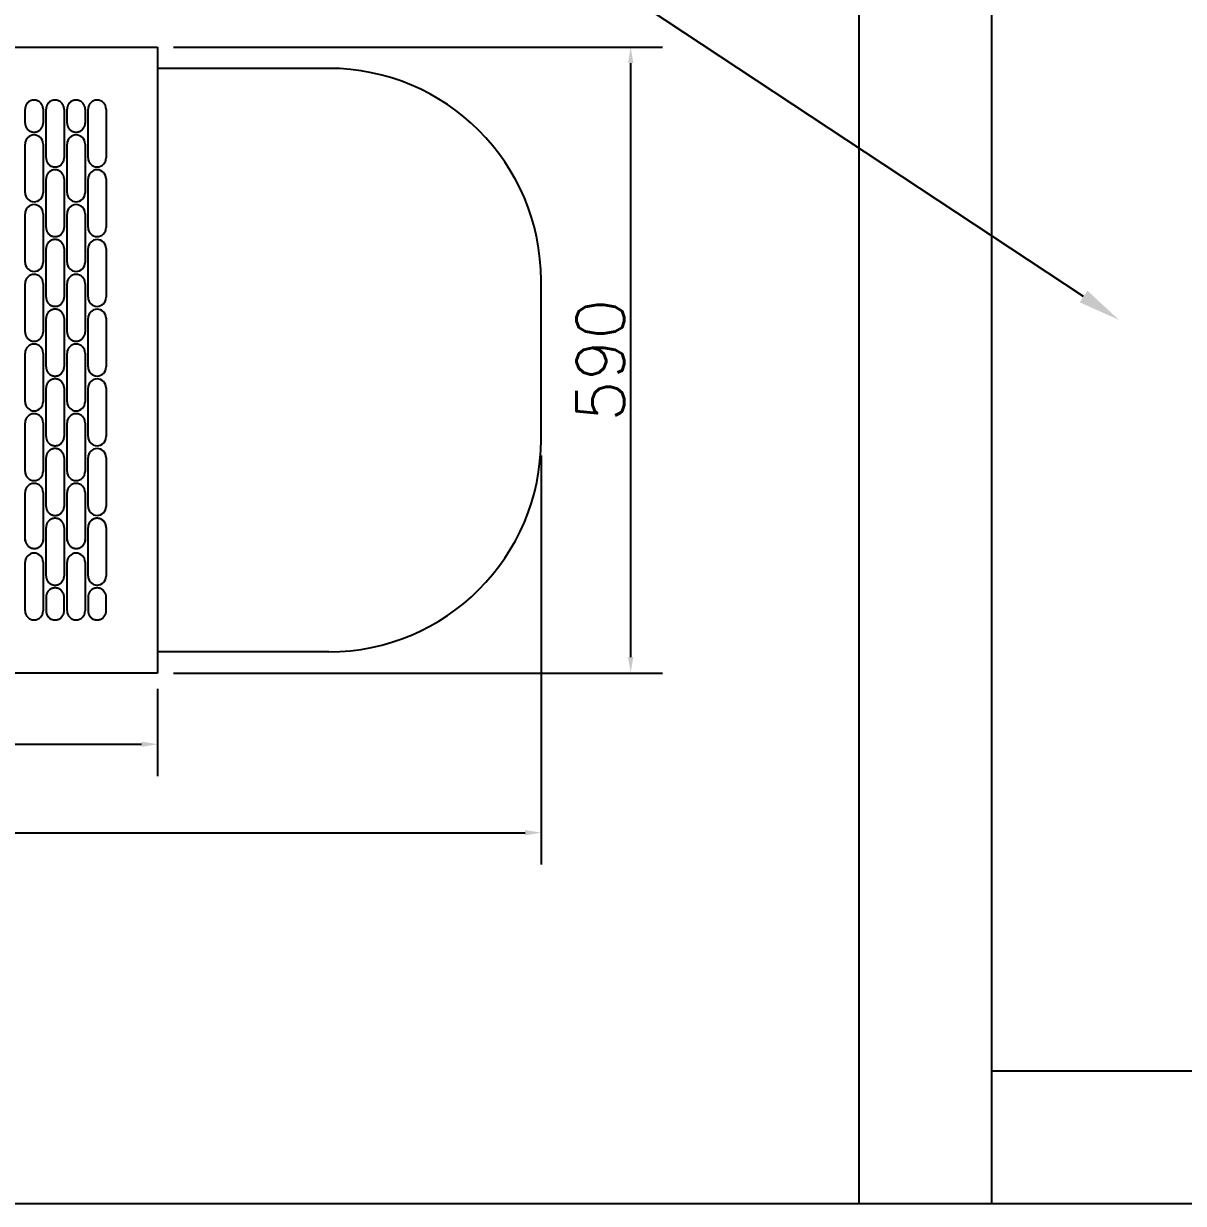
# Model space of a CAD drawing. Header units: millimetres. Extents: x 10462777 to 22643323, y 453826 to 1389191.
# Drawn here: x 11495673 to 11496766, y 612435 to 613547 of the extents above; entities that cross this region are included whole.
import ezdxf
from ezdxf import colors
from ezdxf.entities.mleader import LeaderData, LeaderLine
from ezdxf.math import Vec2, Vec3

# ---------------------------------------------------------------- set-up
doc = ezdxf.new("R2010")
doc.units = ezdxf.units.MM
doc.header["$LTSCALE"] = 200
doc.header["$MEASUREMENT"] = 0
doc.header["$PDMODE"] = 35
doc.header["$PDSIZE"] = -5
doc.layers.get('0').update_dxf_attribs({"linetype": 'CONTINUOUS'})
doc.layers.get('DEFPOINTS').update_dxf_attribs({"linetype": 'CONTINUOUS'})
doc.layers.add('EL', color=9, linetype='CONTINUOUS')
doc.layers.add('panel', color=4, linetype='CONTINUOUS')
doc.styles.add('ROMANS', font='txt.shx ', dxfattribs={"bigfont": ' whgtxt.shx'})
doc.styles.get("Standard").update_dxf_attribs({"font": 'SYMBOL'})
doc.dimstyles.new('STD', dxfattribs={"dimscale": 30, "dimtxt": 1.5, "dimasz": 0.5, "dimexe": 1, "dimexo": 0.5, "dimgap": 0.2, "dimtad": 1, "dimdec": 0, "dimzin": 12, "dimdsep": 46, "dimtxsty": 'ROMANS', "dimcen": 1, "dimclrd": 1, "dimclre": 1, "dimclrt": 256, "dimadec": 0, "dimazin": 3, "dimtfac": 1, "dimtdec": 0, "dimtmove": 1, "dimatfit": 3, "dimfxl": 1, "dimtolj": 2, "dimtzin": 0, "dimarcsym": 0})

# ---------------------------------------------------------------- blocks, each defined once
blk = doc.blocks.new('*D303')
at = {"color": 1, "lineweight": -2, "ltscale": 100, "transparency": 16777216}
for p, q in [((11495814.3, 613524.7), (11496275.3, 613524.7)), ((11496245.3, 612949.7), (11496245.3, 613509.7)), ((11495814.3, 612934.7), (11496275.3, 612934.7))]:
    blk.add_line(p, q, dxfattribs=at)
at = {"color": 1, "ltscale": 100, "transparency": 16777216}
for points in [[(11496242.8, 613509.7), (11496247.8, 613509.7), (11496245.3, 613524.7)], [(11496242.8, 612949.7), (11496247.8, 612949.7), (11496245.3, 612934.7)]]:
    blk.add_solid(points, dxfattribs=at)
at = {"layer": 'DEFPOINTS', "color": 0, "ltscale": 100, "transparency": 16777216}
for p in [(11495799.3, 613524.7), (11496245.3, 613524.7), (11495799.3, 612934.7)]:
    blk.add_point(p, dxfattribs=at)
at = {"ltscale": 100, "transparency": 16777216, "insert": (11496216.8, 613229.7), "char_height": 45, "attachment_point": 5, "rotation": 90, "style": 'ROMANS'}
blk.add_mtext('\\A2;590', dxfattribs=at)
blk = doc.blocks.new('*D304')
at = {"color": 1, "lineweight": -2, "ltscale": 100, "transparency": 16777216}
for p, q in [((11494989.3, 612919.7), (11494989.3, 612837.6)), ((11495799.3, 612919.7), (11495799.3, 612837.6)), ((11495004.3, 612867.6), (11495784.3, 612867.6))]:
    blk.add_line(p, q, dxfattribs=at)
at = {"color": 1, "ltscale": 100, "transparency": 16777216}
for points in [[(11495004.3, 612870.1), (11495004.3, 612865.1), (11494989.3, 612867.6)], [(11495784.3, 612870.1), (11495784.3, 612865.1), (11495799.3, 612867.6)]]:
    blk.add_solid(points, dxfattribs=at)
at = {"layer": 'DEFPOINTS', "color": 0, "ltscale": 100, "transparency": 16777216}
for p in [(11494989.3, 612934.7), (11495799.3, 612934.7), (11495799.3, 612867.6)]:
    blk.add_point(p, dxfattribs=at)
at = {"ltscale": 100, "transparency": 16777216, "insert": (11495394.3, 612896.1), "char_height": 45, "attachment_point": 5, "style": 'ROMANS'}
blk.add_mtext('\\A2;810', dxfattribs=at)
blk = doc.blocks.new('*D309')
at = {"color": 1, "lineweight": -2, "ltscale": 100, "transparency": 16777216}
for p, q in [((11494627.8, 613139.7), (11494627.8, 612754.2)), ((11496160.8, 613139.7), (11496160.8, 612754.2)), ((11494642.8, 612784.2), (11496145.8, 612784.2))]:
    blk.add_line(p, q, dxfattribs=at)
at = {"color": 1, "ltscale": 100, "transparency": 16777216}
for points in [[(11494642.8, 612786.7), (11494642.8, 612781.7), (11494627.8, 612784.2)], [(11496145.8, 612786.7), (11496145.8, 612781.7), (11496160.8, 612784.2)]]:
    blk.add_solid(points, dxfattribs=at)
at = {"layer": 'DEFPOINTS', "color": 0, "ltscale": 100, "transparency": 16777216}
for p in [(11494627.8, 613154.7), (11496160.8, 613154.7), (11496160.8, 612784.2)]:
    blk.add_point(p, dxfattribs=at)
at = {"ltscale": 100, "transparency": 16777216, "insert": (11495394.3, 612812.7), "char_height": 45, "attachment_point": 5, "style": 'ROMANS'}
blk.add_mtext('\\A2;1533', dxfattribs=at)

msp = doc.modelspace()

# ---------------------------------------------------------------- linework, layer by layer
at = {"ltscale": 100}
for p, q in [((11494989.2949, 613524.73366), (11495799.2949, 613524.73366)), ((11495799.2949, 613524.73366), (11495799.2949, 612934.73366)), ((11495822.34907, 613524.73366), (11495931.38206, 613524.73366)), ((11495960.7949, 613504.73366), (11495799.2949, 613504.73366)), ((11496160.7949, 613154.73366), (11496160.7949, 613304.73366)), ((11495960.7949, 612954.73366), (11495799.2949, 612954.73366)), ((11495799.2949, 612934.73366), (11494989.2949, 612934.73366))]:
    msp.add_line(p, q, dxfattribs=at)
at = {"color": 5, "ltscale": 100}
msp.add_line((11495799.2949, 613488.75642), (11495799.2949, 612970.7109), dxfattribs=at)
for p, q in [((11495674.36516, 613453.19505), (11495674.36516, 613466.24516)), ((11495691.46524, 613466.24516), (11495691.46524, 613453.19505)), ((11495694.16527, 613420.34518), (11495694.16527, 613466.24516)), ((11495711.26535, 613466.24516), (11495711.26535, 613420.34518)), ((11495713.96524, 613453.19505), (11495713.96524, 613466.24516)), ((11495731.06532, 613466.24516), (11495731.06532, 613453.19505)), ((11495733.76535, 613420.34518), (11495733.76535, 613466.24516)), ((11495750.86529, 613466.24516), (11495750.86529, 613420.34518)), ((11495674.36529, 613387.49513), (11495674.36529, 613433.39508)), ((11495691.46524, 613433.39508), (11495691.46524, 613387.49513)), ((11495713.96538, 613387.49513), (11495713.96538, 613433.39508)), ((11495731.06532, 613433.39508), (11495731.06532, 613387.49513)), ((11495694.16527, 613354.64525), (11495694.16527, 613400.54524)), ((11495711.26535, 613400.54524), (11495711.26535, 613354.64525)), ((11495733.76535, 613354.64525), (11495733.76535, 613400.54524)), ((11495750.86529, 613400.54524), (11495750.86529, 613354.64525)), ((11495674.36529, 613321.79513), (11495674.36529, 613367.69512)), ((11495691.46524, 613367.69512), (11495691.46524, 613321.79513)), ((11495713.96538, 613321.79513), (11495713.96538, 613367.69512)), ((11495731.06532, 613367.69512), (11495731.06532, 613321.79513)), ((11495694.16527, 613288.94526), (11495694.16527, 613334.84524)), ((11495711.26535, 613334.84524), (11495711.26535, 613288.94526)), ((11495733.76535, 613288.94526), (11495733.76535, 613334.84524)), ((11495750.86529, 613334.84524), (11495750.86529, 613288.94526)), ((11495674.36529, 613256.09514), (11495674.36529, 613301.99513)), ((11495691.46524, 613301.99513), (11495691.46524, 613256.09514)), ((11495713.96538, 613256.09514), (11495713.96538, 613301.99513)), ((11495731.06532, 613301.99513), (11495731.06532, 613256.09514)), ((11495674.36516, 613256.09514), (11495674.36516, 613269.14525)), ((11495691.46524, 613269.14525), (11495691.46524, 613256.09514)), ((11495694.16527, 613223.24527), (11495694.16527, 613269.14525)), ((11495711.26535, 613269.14525), (11495711.26535, 613223.24527)), ((11495713.96524, 613256.09514), (11495713.96524, 613269.14525)), ((11495731.06532, 613269.14525), (11495731.06532, 613256.09514)), ((11495733.76535, 613223.24527), (11495733.76535, 613269.14525)), ((11495750.86529, 613269.14525), (11495750.86529, 613223.24527)), ((11495674.36529, 613190.39522), (11495674.36529, 613236.29517)), ((11495691.46524, 613236.29517), (11495691.46524, 613190.39522)), ((11495713.96538, 613190.39522), (11495713.96538, 613236.29517)), ((11495731.06532, 613236.29517), (11495731.06532, 613190.39522)), ((11495694.16527, 613157.54534), (11495694.16527, 613203.44533)), ((11495711.26535, 613203.44533), (11495711.26535, 613157.54534)), ((11495733.76535, 613157.54534), (11495733.76535, 613203.44533)), ((11495750.86529, 613203.44533), (11495750.86529, 613157.54534)), ((11495674.36529, 613124.69522), (11495674.36529, 613170.59521)), ((11495691.46524, 613170.59521), (11495691.46524, 613124.69522)), ((11495713.96538, 613124.69522), (11495713.96538, 613170.59521)), ((11495731.06532, 613170.59521), (11495731.06532, 613124.69522)), ((11495694.16527, 613091.84535), (11495694.16527, 613137.74533)), ((11495711.26535, 613137.74533), (11495711.26535, 613091.84535)), ((11495733.76535, 613091.84535), (11495733.76535, 613137.74533)), ((11495750.86529, 613137.74533), (11495750.86529, 613091.84535)), ((11495674.36529, 613058.99523), (11495674.36529, 613104.89522)), ((11495691.46524, 613104.89522), (11495691.46524, 613058.99523)), ((11495713.96538, 613058.99523), (11495713.96538, 613104.89522)), ((11495731.06532, 613104.89522), (11495731.06532, 613058.99523)), ((11495694.16527, 613026.14535), (11495694.16527, 613072.04534)), ((11495711.26535, 613072.04534), (11495711.26535, 613026.14535)), ((11495733.76535, 613026.14535), (11495733.76535, 613072.04534)), ((11495750.86529, 613072.04534), (11495750.86529, 613026.14535)), ((11495674.36529, 612993.29524), (11495674.36529, 613039.19522)), ((11495691.46524, 613039.19522), (11495691.46524, 612993.29524)), ((11495713.96538, 612993.29524), (11495713.96538, 613039.19522)), ((11495731.06532, 613039.19522), (11495731.06532, 612993.29524)), ((11495694.16527, 613006.34535), (11495694.16527, 612993.29524)), ((11495711.26528, 612993.29524), (11495711.26528, 613006.34535)), ((11495733.76535, 613006.34535), (11495733.76535, 612993.29524)), ((11495750.86536, 612993.29524), (11495750.86536, 613006.34535))]:
    msp.add_line(p, q)
for points in [[(11495682.9152, 613474.7952), (11495682.356, 613474.7769), (11495681.79919, 613474.72206), (11495681.24717, 613474.63092), (11495680.70228, 613474.50387), (11495680.16688, 613474.34145), (11495679.64324, 613474.14437), (11495679.13361, 613473.91346), (11495678.64018, 613473.64971), (11495678.16505, 613473.35426), (11495677.71026, 613473.02837), (11495677.27776, 613472.67342), (11495676.8694, 613472.29095), (11495676.48694, 613471.8826), (11495676.13199, 613471.4501), (11495675.8061, 613470.99531), (11495675.51064, 613470.52018), (11495675.2469, 613470.02675), (11495675.01599, 613469.51712), (11495674.81891, 613468.99348), (11495674.65649, 613468.45808), (11495674.52944, 613467.91319), (11495674.4383, 613467.36117), (11495674.38346, 613466.80436), (11495674.36516, 613466.24516)], [(11495691.46524, 613466.24516), (11495691.44693, 613466.80436), (11495691.39209, 613467.36117), (11495691.30095, 613467.91319), (11495691.1739, 613468.45808), (11495691.01149, 613468.99348), (11495690.8144, 613469.51712), (11495690.5835, 613470.02675), (11495690.31975, 613470.52018), (11495690.0243, 613470.99531), (11495689.6984, 613471.4501), (11495689.34346, 613471.8826), (11495688.96099, 613472.29095), (11495688.55263, 613472.67342), (11495688.12013, 613473.02837), (11495687.66535, 613473.35426), (11495687.19022, 613473.64971), (11495686.69678, 613473.91346), (11495686.18716, 613474.14437), (11495685.66352, 613474.34145), (11495685.12811, 613474.50387), (11495684.58323, 613474.63092), (11495684.0312, 613474.72206), (11495683.4744, 613474.7769), (11495682.9152, 613474.7952)], [(11495702.71531, 613474.7952), (11495702.15611, 613474.7769), (11495701.5993, 613474.72206), (11495701.04728, 613474.63092), (11495700.50239, 613474.50387), (11495699.96699, 613474.34145), (11495699.44335, 613474.14437), (11495698.93372, 613473.91346), (11495698.44029, 613473.64971), (11495697.96516, 613473.35426), (11495697.51037, 613473.02837), (11495697.07787, 613472.67342), (11495696.66951, 613472.29095), (11495696.28705, 613471.8826), (11495695.9321, 613471.4501), (11495695.60621, 613470.99531), (11495695.31075, 613470.52018), (11495695.04701, 613470.02675), (11495694.8161, 613469.51712), (11495694.61902, 613468.99348), (11495694.4566, 613468.45808), (11495694.32955, 613467.91319), (11495694.23841, 613467.36117), (11495694.18357, 613466.80436), (11495694.16527, 613466.24516)], [(11495711.26535, 613466.24516), (11495711.24704, 613466.80436), (11495711.1922, 613467.36117), (11495711.10106, 613467.91319), (11495710.97401, 613468.45808), (11495710.8116, 613468.99348), (11495710.61451, 613469.51712), (11495710.38361, 613470.02675), (11495710.11986, 613470.52018), (11495709.82441, 613470.99531), (11495709.49851, 613471.4501), (11495709.14357, 613471.8826), (11495708.7611, 613472.29095), (11495708.35274, 613472.67342), (11495707.92024, 613473.02837), (11495707.46546, 613473.35426), (11495706.99033, 613473.64971), (11495706.49689, 613473.91346), (11495705.98727, 613474.14437), (11495705.46363, 613474.34145), (11495704.92822, 613474.50387), (11495704.38334, 613474.63092), (11495703.83131, 613474.72206), (11495703.27451, 613474.7769), (11495702.71531, 613474.7952)], [(11495722.51528, 613474.7952), (11495721.95608, 613474.7769), (11495721.39927, 613474.72206), (11495720.84725, 613474.63092), (11495720.30237, 613474.50387), (11495719.76696, 613474.34145), (11495719.24332, 613474.14437), (11495718.73369, 613473.91346), (11495718.24026, 613473.64971), (11495717.76513, 613473.35426), (11495717.31034, 613473.02837), (11495716.87785, 613472.67342), (11495716.46949, 613472.29095), (11495716.08702, 613471.8826), (11495715.73208, 613471.4501), (11495715.40618, 613470.99531), (11495715.11073, 613470.52018), (11495714.84698, 613470.02675), (11495714.61607, 613469.51712), (11495714.41899, 613468.99348), (11495714.25657, 613468.45808), (11495714.12952, 613467.91319), (11495714.03838, 613467.36117), (11495713.98354, 613466.80436), (11495713.96524, 613466.24516)], [(11495731.06532, 613466.24516), (11495731.04701, 613466.80436), (11495730.99217, 613467.36117), (11495730.90103, 613467.91319), (11495730.77398, 613468.45808), (11495730.61157, 613468.99348), (11495730.41449, 613469.51712), (11495730.18358, 613470.02675), (11495729.91983, 613470.52018), (11495729.62438, 613470.99531), (11495729.29848, 613471.4501), (11495728.94354, 613471.8826), (11495728.56107, 613472.29095), (11495728.15271, 613472.67342), (11495727.72021, 613473.02837), (11495727.26543, 613473.35426), (11495726.7903, 613473.64971), (11495726.29687, 613473.91346), (11495725.78724, 613474.14437), (11495725.2636, 613474.34145), (11495724.72819, 613474.50387), (11495724.18331, 613474.63092), (11495723.63128, 613474.72206), (11495723.07448, 613474.7769), (11495722.51528, 613474.7952)], [(11495674.36516, 613453.19505), (11495674.38346, 613452.63585), (11495674.4383, 613452.07905), (11495674.52944, 613451.52702), (11495674.65649, 613450.98214), (11495674.81891, 613450.44673), (11495675.01599, 613449.92309), (11495675.2469, 613449.41347), (11495675.51064, 613448.92003), (11495675.8061, 613448.4449), (11495676.13199, 613447.99012), (11495676.48694, 613447.55762), (11495676.8694, 613447.14926), (11495677.27776, 613446.76679), (11495677.71026, 613446.41185), (11495678.16505, 613446.08595), (11495678.64018, 613445.7905), (11495679.13361, 613445.52675), (11495679.64324, 613445.29584), (11495680.16688, 613445.09876), (11495680.70228, 613444.93635), (11495681.24717, 613444.8093), (11495681.79919, 613444.71816), (11495682.356, 613444.66332), (11495682.9152, 613444.64501)], [(11495682.9152, 613444.64501), (11495683.4744, 613444.66332), (11495684.0312, 613444.71816), (11495684.58323, 613444.8093), (11495685.12811, 613444.93635), (11495685.66352, 613445.09876), (11495686.18716, 613445.29584), (11495686.69678, 613445.52675), (11495687.19022, 613445.7905), (11495687.66535, 613446.08595), (11495688.12013, 613446.41185), (11495688.55263, 613446.76679), (11495688.96099, 613447.14926), (11495689.34346, 613447.55762), (11495689.6984, 613447.99012), (11495690.0243, 613448.4449), (11495690.31975, 613448.92003), (11495690.5835, 613449.41347), (11495690.8144, 613449.92309), (11495691.01149, 613450.44673), (11495691.1739, 613450.98214), (11495691.30095, 613451.52702), (11495691.39209, 613452.07905), (11495691.44693, 613452.63585), (11495691.46524, 613453.19505)], [(11495713.96524, 613453.19505), (11495713.98354, 613452.63585), (11495714.03838, 613452.07905), (11495714.12952, 613451.52702), (11495714.25657, 613450.98214), (11495714.41899, 613450.44673), (11495714.61607, 613449.92309), (11495714.84698, 613449.41347), (11495715.11073, 613448.92003), (11495715.40618, 613448.4449), (11495715.73208, 613447.99012), (11495716.08702, 613447.55762), (11495716.46949, 613447.14926), (11495716.87785, 613446.76679), (11495717.31034, 613446.41185), (11495717.76513, 613446.08595), (11495718.24026, 613445.7905), (11495718.73369, 613445.52675), (11495719.24332, 613445.29584), (11495719.76696, 613445.09876), (11495720.30237, 613444.93635), (11495720.84725, 613444.8093), (11495721.39927, 613444.71816), (11495721.95608, 613444.66332), (11495722.51528, 613444.64501)], [(11495722.51528, 613444.64501), (11495723.07448, 613444.66332), (11495723.63128, 613444.71816), (11495724.18331, 613444.8093), (11495724.72819, 613444.93635), (11495725.2636, 613445.09876), (11495725.78724, 613445.29584), (11495726.29687, 613445.52675), (11495726.7903, 613445.7905), (11495727.26543, 613446.08595), (11495727.72021, 613446.41185), (11495728.15271, 613446.76679), (11495728.56107, 613447.14926), (11495728.94354, 613447.55762), (11495729.29848, 613447.99012), (11495729.62438, 613448.4449), (11495729.91983, 613448.92003), (11495730.18358, 613449.41347), (11495730.41449, 613449.92309), (11495730.61157, 613450.44673), (11495730.77398, 613450.98214), (11495730.90103, 613451.52702), (11495730.99217, 613452.07905), (11495731.04701, 613452.63585), (11495731.06532, 613453.19505)], [(11495694.16527, 613420.34518), (11495694.18357, 613419.78598), (11495694.23841, 613419.22917), (11495694.32955, 613418.67715), (11495694.4566, 613418.13226), (11495694.61902, 613417.59686), (11495694.8161, 613417.07322), (11495695.04701, 613416.56359), (11495695.31075, 613416.07016), (11495695.60621, 613415.59503), (11495695.9321, 613415.14024), (11495696.28705, 613414.70774), (11495696.66951, 613414.29938), (11495697.07787, 613413.91691), (11495697.51037, 613413.56197), (11495697.96516, 613413.23608), (11495698.44029, 613412.94062), (11495698.93372, 613412.67688), (11495699.44335, 613412.44597), (11495699.96699, 613412.24888), (11495700.50239, 613412.08647), (11495701.04728, 613411.95942), (11495701.5993, 613411.86828), (11495702.15611, 613411.81344), (11495702.71531, 613411.79513)], [(11495702.71531, 613411.79513), (11495703.27451, 613411.81344), (11495703.83131, 613411.86828), (11495704.38334, 613411.95942), (11495704.92822, 613412.08647), (11495705.46363, 613412.24888), (11495705.98727, 613412.44597), (11495706.49689, 613412.67688), (11495706.99033, 613412.94062), (11495707.46546, 613413.23608), (11495707.92024, 613413.56197), (11495708.35274, 613413.91691), (11495708.7611, 613414.29938), (11495709.14357, 613414.70774), (11495709.49851, 613415.14024), (11495709.82441, 613415.59503), (11495710.11986, 613416.07016), (11495710.38361, 613416.56359), (11495710.61451, 613417.07322), (11495710.8116, 613417.59686), (11495710.97401, 613418.13226), (11495711.10106, 613418.67715), (11495711.1922, 613419.22917), (11495711.24704, 613419.78598), (11495711.26535, 613420.34518)], [(11495702.71531, 613409.09528), (11495702.15611, 613409.07697), (11495701.5993, 613409.02213), (11495701.04728, 613408.93099), (11495700.50239, 613408.80394), (11495699.96699, 613408.64153), (11495699.44335, 613408.44445), (11495698.93372, 613408.21354), (11495698.44029, 613407.94979), (11495697.96516, 613407.65434), (11495697.51037, 613407.32844), (11495697.07787, 613406.9735), (11495696.66951, 613406.59103), (11495696.28705, 613406.18267), (11495695.9321, 613405.75017), (11495695.60621, 613405.29539), (11495695.31075, 613404.82026), (11495695.04701, 613404.32682), (11495694.8161, 613403.8172), (11495694.61902, 613403.29356), (11495694.4566, 613402.75815), (11495694.32955, 613402.21327), (11495694.23841, 613401.66124), (11495694.18357, 613401.10444), (11495694.16527, 613400.54524)], [(11495711.26535, 613400.54524), (11495711.24704, 613401.10444), (11495711.1922, 613401.66124), (11495711.10106, 613402.21327), (11495710.97401, 613402.75815), (11495710.8116, 613403.29356), (11495710.61451, 613403.8172), (11495710.38361, 613404.32682), (11495710.11986, 613404.82026), (11495709.82441, 613405.29539), (11495709.49851, 613405.75017), (11495709.14357, 613406.18267), (11495708.7611, 613406.59103), (11495708.35274, 613406.9735), (11495707.92024, 613407.32844), (11495707.46546, 613407.65434), (11495706.99033, 613407.94979), (11495706.49689, 613408.21354), (11495705.98727, 613408.44445), (11495705.46363, 613408.64153), (11495704.92822, 613408.80394), (11495704.38334, 613408.93099), (11495703.83131, 613409.02213), (11495703.27451, 613409.07697), (11495702.71531, 613409.09528)], [(11495694.16527, 613354.64525), (11495694.18357, 613354.08605), (11495694.23841, 613353.52925), (11495694.32955, 613352.97722), (11495694.4566, 613352.43234), (11495694.61902, 613351.89693), (11495694.8161, 613351.37329), (11495695.04701, 613350.86366), (11495695.31075, 613350.37023), (11495695.60621, 613349.8951), (11495695.9321, 613349.44032), (11495696.28705, 613349.00782), (11495696.66951, 613348.59946), (11495697.07787, 613348.21699), (11495697.51037, 613347.86205), (11495697.96516, 613347.53615), (11495698.44029, 613347.2407), (11495698.93372, 613346.97695), (11495699.44335, 613346.74604), (11495699.96699, 613346.54896), (11495700.50239, 613346.38655), (11495701.04728, 613346.2595), (11495701.5993, 613346.16836), (11495702.15611, 613346.11352), (11495702.71531, 613346.09521)], [(11495702.71531, 613346.09521), (11495703.27451, 613346.11352), (11495703.83131, 613346.16836), (11495704.38334, 613346.2595), (11495704.92822, 613346.38655), (11495705.46363, 613346.54896), (11495705.98727, 613346.74604), (11495706.49689, 613346.97695), (11495706.99033, 613347.2407), (11495707.46546, 613347.53615), (11495707.92024, 613347.86205), (11495708.35274, 613348.21699), (11495708.7611, 613348.59946), (11495709.14357, 613349.00782), (11495709.49851, 613349.44032), (11495709.82441, 613349.8951), (11495710.11986, 613350.37023), (11495710.38361, 613350.86366), (11495710.61451, 613351.37329), (11495710.8116, 613351.89693), (11495710.97401, 613352.43234), (11495711.10106, 613352.97722), (11495711.1922, 613353.52925), (11495711.24704, 613354.08605), (11495711.26535, 613354.64525)], [(11495702.71531, 613343.39529), (11495702.15611, 613343.37698), (11495701.5993, 613343.32214), (11495701.04728, 613343.231), (11495700.50239, 613343.10395), (11495699.96699, 613342.94154), (11495699.44335, 613342.74445), (11495698.93372, 613342.51354), (11495698.44029, 613342.2498), (11495697.96516, 613341.95434), (11495697.51037, 613341.62845), (11495697.07787, 613341.27351), (11495696.66951, 613340.89104), (11495696.28705, 613340.48268), (11495695.9321, 613340.05018), (11495695.60621, 613339.59539), (11495695.31075, 613339.12027), (11495695.04701, 613338.62683), (11495694.8161, 613338.1172), (11495694.61902, 613337.59357), (11495694.4566, 613337.05816), (11495694.32955, 613336.51327), (11495694.23841, 613335.96125), (11495694.18357, 613335.40444), (11495694.16527, 613334.84524)], [(11495711.26535, 613334.84524), (11495711.24704, 613335.40444), (11495711.1922, 613335.96125), (11495711.10106, 613336.51327), (11495710.97401, 613337.05816), (11495710.8116, 613337.59357), (11495710.61451, 613338.1172), (11495710.38361, 613338.62683), (11495710.11986, 613339.12027), (11495709.82441, 613339.59539), (11495709.49851, 613340.05018), (11495709.14357, 613340.48268), (11495708.7611, 613340.89104), (11495708.35274, 613341.27351), (11495707.92024, 613341.62845), (11495707.46546, 613341.95434), (11495706.99033, 613342.2498), (11495706.49689, 613342.51354), (11495705.98727, 613342.74445), (11495705.46363, 613342.94154), (11495704.92822, 613343.10395), (11495704.38334, 613343.231), (11495703.83131, 613343.32214), (11495703.27451, 613343.37698), (11495702.71531, 613343.39529)], [(11495694.16527, 613288.94526), (11495694.18357, 613288.38606), (11495694.23841, 613287.82925), (11495694.32955, 613287.27723), (11495694.4566, 613286.73234), (11495694.61902, 613286.19694), (11495694.8161, 613285.6733), (11495695.04701, 613285.16367), (11495695.31075, 613284.67024), (11495695.60621, 613284.19511), (11495695.9321, 613283.74032), (11495696.28705, 613283.30782), (11495696.66951, 613282.89947), (11495697.07787, 613282.517), (11495697.51037, 613282.16205), (11495697.96516, 613281.83616), (11495698.44029, 613281.54071), (11495698.93372, 613281.27696), (11495699.44335, 613281.04605), (11495699.96699, 613280.84897), (11495700.50239, 613280.68655), (11495701.04728, 613280.5595), (11495701.5993, 613280.46836), (11495702.15611, 613280.41352), (11495702.71531, 613280.39522)], [(11495702.71531, 613280.39522), (11495703.27451, 613280.41352), (11495703.83131, 613280.46836), (11495704.38334, 613280.5595), (11495704.92822, 613280.68655), (11495705.46363, 613280.84897), (11495705.98727, 613281.04605), (11495706.49689, 613281.27696), (11495706.99033, 613281.54071), (11495707.46546, 613281.83616), (11495707.92024, 613282.16205), (11495708.35274, 613282.517), (11495708.7611, 613282.89947), (11495709.14357, 613283.30782), (11495709.49851, 613283.74032), (11495709.82441, 613284.19511), (11495710.11986, 613284.67024), (11495710.38361, 613285.16367), (11495710.61451, 613285.6733), (11495710.8116, 613286.19694), (11495710.97401, 613286.73234), (11495711.10106, 613287.27723), (11495711.1922, 613287.82925), (11495711.24704, 613288.38606), (11495711.26535, 613288.94526)], [(11495702.71531, 613277.69529), (11495702.15611, 613277.67699), (11495701.5993, 613277.62215), (11495701.04728, 613277.53101), (11495700.50239, 613277.40396), (11495699.96699, 613277.24154), (11495699.44335, 613277.04446), (11495698.93372, 613276.81355), (11495698.44029, 613276.5498), (11495697.96516, 613276.25435), (11495697.51037, 613275.92846), (11495697.07787, 613275.57351), (11495696.66951, 613275.19104), (11495696.28705, 613274.78269), (11495695.9321, 613274.35019), (11495695.60621, 613273.8954), (11495695.31075, 613273.42027), (11495695.04701, 613272.92684), (11495694.8161, 613272.41721), (11495694.61902, 613271.89357), (11495694.4566, 613271.35816), (11495694.32955, 613270.81328), (11495694.23841, 613270.26126), (11495694.18357, 613269.70445), (11495694.16527, 613269.14525)], [(11495711.26535, 613269.14525), (11495711.24704, 613269.70445), (11495711.1922, 613270.26126), (11495711.10106, 613270.81328), (11495710.97401, 613271.35816), (11495710.8116, 613271.89357), (11495710.61451, 613272.41721), (11495710.38361, 613272.92684), (11495710.11986, 613273.42027), (11495709.82441, 613273.8954), (11495709.49851, 613274.35019), (11495709.14357, 613274.78269), (11495708.7611, 613275.19104), (11495708.35274, 613275.57351), (11495707.92024, 613275.92846), (11495707.46546, 613276.25435), (11495706.99033, 613276.5498), (11495706.49689, 613276.81355), (11495705.98727, 613277.04446), (11495705.46363, 613277.24154), (11495704.92822, 613277.40396), (11495704.38334, 613277.53101), (11495703.83131, 613277.62215), (11495703.27451, 613277.67699), (11495702.71531, 613277.69529)], [(11495674.36516, 613256.09514), (11495674.38346, 613255.53594), (11495674.4383, 613254.97914), (11495674.52944, 613254.42711), (11495674.65649, 613253.88223), (11495674.81891, 613253.34682), (11495675.01599, 613252.82318), (11495675.2469, 613252.31355), (11495675.51064, 613251.82012), (11495675.8061, 613251.34499), (11495676.13199, 613250.89021), (11495676.48694, 613250.45771), (11495676.8694, 613250.04935), (11495677.27776, 613249.66688), (11495677.71026, 613249.31194), (11495678.16505, 613248.98604), (11495678.64018, 613248.69059), (11495679.13361, 613248.42684), (11495679.64324, 613248.19593), (11495680.16688, 613247.99885), (11495680.70228, 613247.83644), (11495681.24717, 613247.70939), (11495681.79919, 613247.61825), (11495682.356, 613247.56341), (11495682.9152, 613247.5451)], [(11495682.9152, 613247.5451), (11495683.4744, 613247.56341), (11495684.0312, 613247.61825), (11495684.58323, 613247.70939), (11495685.12811, 613247.83644), (11495685.66352, 613247.99885), (11495686.18716, 613248.19593), (11495686.69678, 613248.42684), (11495687.19022, 613248.69059), (11495687.66535, 613248.98604), (11495688.12013, 613249.31194), (11495688.55263, 613249.66688), (11495688.96099, 613250.04935), (11495689.34346, 613250.45771), (11495689.6984, 613250.89021), (11495690.0243, 613251.34499), (11495690.31975, 613251.82012), (11495690.5835, 613252.31355), (11495690.8144, 613252.82318), (11495691.01149, 613253.34682), (11495691.1739, 613253.88223), (11495691.30095, 613254.42711), (11495691.39209, 613254.97914), (11495691.44693, 613255.53594), (11495691.46524, 613256.09514)], [(11495713.96524, 613256.09514), (11495713.98354, 613255.53594), (11495714.03838, 613254.97914), (11495714.12952, 613254.42711), (11495714.25657, 613253.88223), (11495714.41899, 613253.34682), (11495714.61607, 613252.82318), (11495714.84698, 613252.31355), (11495715.11073, 613251.82012), (11495715.40618, 613251.34499), (11495715.73208, 613250.89021), (11495716.08702, 613250.45771), (11495716.46949, 613250.04935), (11495716.87785, 613249.66688), (11495717.31034, 613249.31194), (11495717.76513, 613248.98604), (11495718.24026, 613248.69059), (11495718.73369, 613248.42684), (11495719.24332, 613248.19593), (11495719.76696, 613247.99885), (11495720.30237, 613247.83644), (11495720.84725, 613247.70939), (11495721.39927, 613247.61825), (11495721.95608, 613247.56341), (11495722.51528, 613247.5451)], [(11495722.51528, 613247.5451), (11495723.07448, 613247.56341), (11495723.63128, 613247.61825), (11495724.18331, 613247.70939), (11495724.72819, 613247.83644), (11495725.2636, 613247.99885), (11495725.78724, 613248.19593), (11495726.29687, 613248.42684), (11495726.7903, 613248.69059), (11495727.26543, 613248.98604), (11495727.72021, 613249.31194), (11495728.15271, 613249.66688), (11495728.56107, 613250.04935), (11495728.94354, 613250.45771), (11495729.29848, 613250.89021), (11495729.62438, 613251.34499), (11495729.91983, 613251.82012), (11495730.18358, 613252.31355), (11495730.41449, 613252.82318), (11495730.61157, 613253.34682), (11495730.77398, 613253.88223), (11495730.90103, 613254.42711), (11495730.99217, 613254.97914), (11495731.04701, 613255.53594), (11495731.06532, 613256.09514)], [(11495694.16527, 613223.24527), (11495694.18357, 613222.68607), (11495694.23841, 613222.12926), (11495694.32955, 613221.57723), (11495694.4566, 613221.03235), (11495694.61902, 613220.49694), (11495694.8161, 613219.97331), (11495695.04701, 613219.46368), (11495695.31075, 613218.97024), (11495695.60621, 613218.49512), (11495695.9321, 613218.04033), (11495696.28705, 613217.60783), (11495696.66951, 613217.19947), (11495697.07787, 613216.817), (11495697.51037, 613216.46206), (11495697.96516, 613216.13617), (11495698.44029, 613215.84071), (11495698.93372, 613215.57697), (11495699.44335, 613215.34606), (11495699.96699, 613215.14897), (11495700.50239, 613214.98656), (11495701.04728, 613214.85951), (11495701.5993, 613214.76837), (11495702.15611, 613214.71353), (11495702.71531, 613214.69522)], [(11495702.71531, 613214.69522), (11495703.27451, 613214.71353), (11495703.83131, 613214.76837), (11495704.38334, 613214.85951), (11495704.92822, 613214.98656), (11495705.46363, 613215.14897), (11495705.98727, 613215.34606), (11495706.49689, 613215.57697), (11495706.99033, 613215.84071), (11495707.46546, 613216.13617), (11495707.92024, 613216.46206), (11495708.35274, 613216.817), (11495708.7611, 613217.19947), (11495709.14357, 613217.60783), (11495709.49851, 613218.04033), (11495709.82441, 613218.49512), (11495710.11986, 613218.97024), (11495710.38361, 613219.46368), (11495710.61451, 613219.97331), (11495710.8116, 613220.49694), (11495710.97401, 613221.03235), (11495711.10106, 613221.57723), (11495711.1922, 613222.12926), (11495711.24704, 613222.68607), (11495711.26535, 613223.24527)], [(11495702.71531, 613211.99537), (11495702.15611, 613211.97706), (11495701.5993, 613211.92222), (11495701.04728, 613211.83108), (11495700.50239, 613211.70403), (11495699.96699, 613211.54162), (11495699.44335, 613211.34453), (11495698.93372, 613211.11363), (11495698.44029, 613210.84988), (11495697.96516, 613210.55443), (11495697.51037, 613210.22853), (11495697.07787, 613209.87359), (11495696.66951, 613209.49112), (11495696.28705, 613209.08276), (11495695.9321, 613208.65026), (11495695.60621, 613208.19548), (11495695.31075, 613207.72035), (11495695.04701, 613207.22691), (11495694.8161, 613206.71729), (11495694.61902, 613206.19365), (11495694.4566, 613205.65824), (11495694.32955, 613205.11336), (11495694.23841, 613204.56133), (11495694.18357, 613204.00453), (11495694.16527, 613203.44533)], [(11495711.26535, 613203.44533), (11495711.24704, 613204.00453), (11495711.1922, 613204.56133), (11495711.10106, 613205.11336), (11495710.97401, 613205.65824), (11495710.8116, 613206.19365), (11495710.61451, 613206.71729), (11495710.38361, 613207.22691), (11495710.11986, 613207.72035), (11495709.82441, 613208.19548), (11495709.49851, 613208.65026), (11495709.14357, 613209.08276), (11495708.7611, 613209.49112), (11495708.35274, 613209.87359), (11495707.92024, 613210.22853), (11495707.46546, 613210.55443), (11495706.99033, 613210.84988), (11495706.49689, 613211.11363), (11495705.98727, 613211.34453), (11495705.46363, 613211.54162), (11495704.92822, 613211.70403), (11495704.38334, 613211.83108), (11495703.83131, 613211.92222), (11495703.27451, 613211.97706), (11495702.71531, 613211.99537)], [(11495694.16527, 613157.54534), (11495694.18357, 613156.98614), (11495694.23841, 613156.42934), (11495694.32955, 613155.87731), (11495694.4566, 613155.33243), (11495694.61902, 613154.79702), (11495694.8161, 613154.27338), (11495695.04701, 613153.76375), (11495695.31075, 613153.27032), (11495695.60621, 613152.79519), (11495695.9321, 613152.34041), (11495696.28705, 613151.90791), (11495696.66951, 613151.49955), (11495697.07787, 613151.11708), (11495697.51037, 613150.76214), (11495697.96516, 613150.43624), (11495698.44029, 613150.14079), (11495698.93372, 613149.87704), (11495699.44335, 613149.64613), (11495699.96699, 613149.44905), (11495700.50239, 613149.28664), (11495701.04728, 613149.15959), (11495701.5993, 613149.06845), (11495702.15611, 613149.01361), (11495702.71531, 613148.9953)], [(11495702.71531, 613148.9953), (11495703.27451, 613149.01361), (11495703.83131, 613149.06845), (11495704.38334, 613149.15959), (11495704.92822, 613149.28664), (11495705.46363, 613149.44905), (11495705.98727, 613149.64613), (11495706.49689, 613149.87704), (11495706.99033, 613150.14079), (11495707.46546, 613150.43624), (11495707.92024, 613150.76214), (11495708.35274, 613151.11708), (11495708.7611, 613151.49955), (11495709.14357, 613151.90791), (11495709.49851, 613152.34041), (11495709.82441, 613152.79519), (11495710.11986, 613153.27032), (11495710.38361, 613153.76375), (11495710.61451, 613154.27338), (11495710.8116, 613154.79702), (11495710.97401, 613155.33243), (11495711.10106, 613155.87731), (11495711.1922, 613156.42934), (11495711.24704, 613156.98614), (11495711.26535, 613157.54534)], [(11495702.71531, 613146.29537), (11495702.15611, 613146.27707), (11495701.5993, 613146.22223), (11495701.04728, 613146.13109), (11495700.50239, 613146.00404), (11495699.96699, 613145.84163), (11495699.44335, 613145.64454), (11495698.93372, 613145.41363), (11495698.44029, 613145.14989), (11495697.96516, 613144.85443), (11495697.51037, 613144.52854), (11495697.07787, 613144.1736), (11495696.66951, 613143.79113), (11495696.28705, 613143.38277), (11495695.9321, 613142.95027), (11495695.60621, 613142.49548), (11495695.31075, 613142.02035), (11495695.04701, 613141.52692), (11495694.8161, 613141.01729), (11495694.61902, 613140.49365), (11495694.4566, 613139.95825), (11495694.32955, 613139.41336), (11495694.23841, 613138.86134), (11495694.18357, 613138.30453), (11495694.16527, 613137.74533)], [(11495711.26535, 613137.74533), (11495711.24704, 613138.30453), (11495711.1922, 613138.86134), (11495711.10106, 613139.41336), (11495710.97401, 613139.95825), (11495710.8116, 613140.49365), (11495710.61451, 613141.01729), (11495710.38361, 613141.52692), (11495710.11986, 613142.02035), (11495709.82441, 613142.49548), (11495709.49851, 613142.95027), (11495709.14357, 613143.38277), (11495708.7611, 613143.79113), (11495708.35274, 613144.1736), (11495707.92024, 613144.52854), (11495707.46546, 613144.85443), (11495706.99033, 613145.14989), (11495706.49689, 613145.41363), (11495705.98727, 613145.64454), (11495705.46363, 613145.84163), (11495704.92822, 613146.00404), (11495704.38334, 613146.13109), (11495703.83131, 613146.22223), (11495703.27451, 613146.27707), (11495702.71531, 613146.29537)], [(11495694.16527, 613091.84535), (11495694.18357, 613091.28615), (11495694.23841, 613090.72934), (11495694.32955, 613090.17732), (11495694.4566, 613089.63243), (11495694.61902, 613089.09703), (11495694.8161, 613088.57339), (11495695.04701, 613088.06376), (11495695.31075, 613087.57033), (11495695.60621, 613087.0952), (11495695.9321, 613086.64041), (11495696.28705, 613086.20791), (11495696.66951, 613085.79956), (11495697.07787, 613085.41709), (11495697.51037, 613085.06214), (11495697.96516, 613084.73625), (11495698.44029, 613084.44079), (11495698.93372, 613084.17705), (11495699.44335, 613083.94614), (11495699.96699, 613083.74906), (11495700.50239, 613083.58664), (11495701.04728, 613083.45959), (11495701.5993, 613083.36845), (11495702.15611, 613083.31361), (11495702.71531, 613083.29531)], [(11495702.71531, 613083.29531), (11495703.27451, 613083.31361), (11495703.83131, 613083.36845), (11495704.38334, 613083.45959), (11495704.92822, 613083.58664), (11495705.46363, 613083.74906), (11495705.98727, 613083.94614), (11495706.49689, 613084.17705), (11495706.99033, 613084.44079), (11495707.46546, 613084.73625), (11495707.92024, 613085.06214), (11495708.35274, 613085.41709), (11495708.7611, 613085.79956), (11495709.14357, 613086.20791), (11495709.49851, 613086.64041), (11495709.82441, 613087.0952), (11495710.11986, 613087.57033), (11495710.38361, 613088.06376), (11495710.61451, 613088.57339), (11495710.8116, 613089.09703), (11495710.97401, 613089.63243), (11495711.10106, 613090.17732), (11495711.1922, 613090.72934), (11495711.24704, 613091.28615), (11495711.26535, 613091.84535)], [(11495702.71531, 613080.59538), (11495702.15611, 613080.57708), (11495701.5993, 613080.52224), (11495701.04728, 613080.4311), (11495700.50239, 613080.30405), (11495699.96699, 613080.14163), (11495699.44335, 613079.94455), (11495698.93372, 613079.71364), (11495698.44029, 613079.44989), (11495697.96516, 613079.15444), (11495697.51037, 613078.82854), (11495697.07787, 613078.4736), (11495696.66951, 613078.09113), (11495696.28705, 613077.68277), (11495695.9321, 613077.25028), (11495695.60621, 613076.79549), (11495695.31075, 613076.32036), (11495695.04701, 613075.82693), (11495694.8161, 613075.3173), (11495694.61902, 613074.79366), (11495694.4566, 613074.25825), (11495694.32955, 613073.71337), (11495694.23841, 613073.16134), (11495694.18357, 613072.60454), (11495694.16527, 613072.04534)], [(11495702.71527, 613080.59535), (11495702.15608, 613080.57704), (11495701.59927, 613080.5222), (11495701.04725, 613080.43106), (11495700.50237, 613080.30401), (11495699.96696, 613080.1416), (11495699.44333, 613079.94452), (11495698.9337, 613079.71361), (11495698.44027, 613079.44986), (11495697.96514, 613079.15441), (11495697.51036, 613078.82852), (11495697.07786, 613078.47358), (11495696.6695, 613078.09111), (11495696.28704, 613077.68275), (11495695.9321, 613077.25025), (11495695.6062, 613076.79547), (11495695.31075, 613076.32034), (11495695.047, 613075.82691), (11495694.8161, 613075.31729), (11495694.61901, 613074.79365), (11495694.4566, 613074.25825), (11495694.32955, 613073.71336), (11495694.23841, 613073.16134), (11495694.18357, 613072.60454), (11495694.16527, 613072.04534)], [(11495711.26528, 613072.04534), (11495711.24697, 613072.60454), (11495711.19213, 613073.16134), (11495711.10099, 613073.71336), (11495710.97394, 613074.25825), (11495710.81153, 613074.79365), (11495710.61445, 613075.31729), (11495710.38354, 613075.82691), (11495710.1198, 613076.32034), (11495709.82434, 613076.79547), (11495709.49845, 613077.25025), (11495709.14351, 613077.68275), (11495708.76104, 613078.09111), (11495708.35268, 613078.47358), (11495707.92019, 613078.82852), (11495707.4654, 613079.15441), (11495706.99028, 613079.44986), (11495706.49684, 613079.71361), (11495705.98722, 613079.94452), (11495705.46358, 613080.1416), (11495704.92818, 613080.30401), (11495704.3833, 613080.43106), (11495703.83127, 613080.5222), (11495703.27447, 613080.57704), (11495702.71527, 613080.59535)], [(11495711.26535, 613072.04534), (11495711.24704, 613072.60454), (11495711.1922, 613073.16134), (11495711.10106, 613073.71337), (11495710.97401, 613074.25825), (11495710.8116, 613074.79366), (11495710.61451, 613075.3173), (11495710.38361, 613075.82693), (11495710.11986, 613076.32036), (11495709.82441, 613076.79549), (11495709.49851, 613077.25028), (11495709.14357, 613077.68277), (11495708.7611, 613078.09113), (11495708.35274, 613078.4736), (11495707.92024, 613078.82854), (11495707.46546, 613079.15444), (11495706.99033, 613079.44989), (11495706.49689, 613079.71364), (11495705.98727, 613079.94455), (11495705.46363, 613080.14163), (11495704.92822, 613080.30405), (11495704.38334, 613080.4311), (11495703.83131, 613080.52224), (11495703.27451, 613080.57708), (11495702.71531, 613080.59538)], [(11495742.31535, 613080.59535), (11495741.75616, 613080.57704), (11495741.19935, 613080.5222), (11495740.64733, 613080.43106), (11495740.10245, 613080.30401), (11495739.56705, 613080.1416), (11495739.04341, 613079.94452), (11495738.53378, 613079.71361), (11495738.04035, 613079.44986), (11495737.56523, 613079.15441), (11495737.11044, 613078.82852), (11495736.67794, 613078.47358), (11495736.26959, 613078.09111), (11495735.88712, 613077.68275), (11495735.53218, 613077.25025), (11495735.20628, 613076.79547), (11495734.91083, 613076.32034), (11495734.64709, 613075.82691), (11495734.41618, 613075.31729), (11495734.2191, 613074.79365), (11495734.05668, 613074.25825), (11495733.92963, 613073.71336), (11495733.83849, 613073.16134), (11495733.78365, 613072.60454), (11495733.76535, 613072.04534)], [(11495750.86536, 613072.04534), (11495750.84706, 613072.60454), (11495750.79222, 613073.16134), (11495750.70108, 613073.71336), (11495750.57403, 613074.25825), (11495750.41161, 613074.79365), (11495750.21453, 613075.31729), (11495749.98362, 613075.82691), (11495749.71988, 613076.32034), (11495749.42443, 613076.79547), (11495749.09853, 613077.25025), (11495748.74359, 613077.68275), (11495748.36112, 613078.09111), (11495747.95277, 613078.47358), (11495747.52027, 613078.82852), (11495747.06548, 613079.15441), (11495746.59036, 613079.44986), (11495746.09693, 613079.71361), (11495745.5873, 613079.94452), (11495745.06366, 613080.1416), (11495744.52826, 613080.30401), (11495743.98338, 613080.43106), (11495743.43135, 613080.5222), (11495742.87455, 613080.57704), (11495742.31535, 613080.59535)], [(11495674.52944, 613060.66326), (11495674.54775, 613060.10406), (11495674.60259, 613059.54726), (11495674.69373, 613058.99523), (11495674.82078, 613058.45035), (11495674.98319, 613057.91494), (11495675.18028, 613057.3913), (11495675.41118, 613056.88167), (11495675.67493, 613056.38824), (11495675.97038, 613055.91311), (11495676.29628, 613055.45833), (11495676.65122, 613055.02583), (11495677.03369, 613054.61747), (11495677.44205, 613054.235), (11495677.87455, 613053.88006), (11495678.32934, 613053.55416), (11495678.80446, 613053.25871), (11495679.2979, 613052.99496), (11495679.80752, 613052.76405), (11495680.33116, 613052.56697), (11495680.86657, 613052.40456), (11495681.41145, 613052.27751), (11495681.96348, 613052.18637), (11495682.52028, 613052.13153), (11495683.07948, 613052.11322)], [(11495683.07948, 613052.11322), (11495683.63868, 613052.13153), (11495684.19549, 613052.18637), (11495684.74751, 613052.27751), (11495685.2924, 613052.40456), (11495685.8278, 613052.56697), (11495686.35144, 613052.76405), (11495686.86107, 613052.99496), (11495687.3545, 613053.25871), (11495687.82963, 613053.55416), (11495688.28442, 613053.88006), (11495688.71692, 613054.235), (11495689.12528, 613054.61747), (11495689.50774, 613055.02583), (11495689.86269, 613055.45833), (11495690.18858, 613055.91311), (11495690.48404, 613056.38824), (11495690.74778, 613056.88167), (11495690.97869, 613057.3913), (11495691.17578, 613057.91494), (11495691.33819, 613058.45035), (11495691.46524, 613058.99523), (11495691.55638, 613059.54726), (11495691.61122, 613060.10406), (11495691.62952, 613060.66326)], [(11495714.12952, 613060.66326), (11495714.14783, 613060.10406), (11495714.20267, 613059.54726), (11495714.29381, 613058.99523), (11495714.42086, 613058.45035), (11495714.58327, 613057.91494), (11495714.78036, 613057.3913), (11495715.01127, 613056.88167), (11495715.27501, 613056.38824), (11495715.57047, 613055.91311), (11495715.89636, 613055.45833), (11495716.2513, 613055.02583), (11495716.63377, 613054.61747), (11495717.04213, 613054.235), (11495717.47463, 613053.88006), (11495717.92942, 613053.55416), (11495718.40455, 613053.25871), (11495718.89798, 613052.99496), (11495719.40761, 613052.76405), (11495719.93125, 613052.56697), (11495720.46665, 613052.40456), (11495721.01154, 613052.27751), (11495721.56356, 613052.18637), (11495722.12037, 613052.13153), (11495722.67957, 613052.11322)], [(11495722.67957, 613052.11322), (11495723.23877, 613052.13153), (11495723.79557, 613052.18637), (11495724.3476, 613052.27751), (11495724.89248, 613052.40456), (11495725.42789, 613052.56697), (11495725.95153, 613052.76405), (11495726.46115, 613052.99496), (11495726.95459, 613053.25871), (11495727.42971, 613053.55416), (11495727.8845, 613053.88006), (11495728.317, 613054.235), (11495728.72536, 613054.61747), (11495729.10783, 613055.02583), (11495729.46277, 613055.45833), (11495729.78867, 613055.91311), (11495730.08412, 613056.38824), (11495730.34786, 613056.88167), (11495730.57877, 613057.3913), (11495730.77586, 613057.91494), (11495730.93827, 613058.45035), (11495731.06532, 613058.99523), (11495731.15646, 613059.54726), (11495731.2113, 613060.10406), (11495731.22961, 613060.66326)], [(11495694.16527, 613026.14535), (11495694.18357, 613025.58615), (11495694.23841, 613025.02935), (11495694.32955, 613024.47732), (11495694.4566, 613023.93244), (11495694.61902, 613023.39703), (11495694.8161, 613022.8734), (11495695.04701, 613022.36377), (11495695.31075, 613021.87033), (11495695.60621, 613021.39521), (11495695.9321, 613020.94042), (11495696.28705, 613020.50792), (11495696.66951, 613020.09956), (11495697.07787, 613019.71709), (11495697.51037, 613019.36215), (11495697.96516, 613019.03625), (11495698.44029, 613018.7408), (11495698.93372, 613018.47706), (11495699.44335, 613018.24615), (11495699.96699, 613018.04906), (11495700.50239, 613017.88665), (11495701.04728, 613017.7596), (11495701.5993, 613017.66846), (11495702.15611, 613017.61362), (11495702.71531, 613017.59531)], [(11495702.71531, 613017.59531), (11495703.27451, 613017.61362), (11495703.83131, 613017.66846), (11495704.38334, 613017.7596), (11495704.92822, 613017.88665), (11495705.46363, 613018.04906), (11495705.98727, 613018.24615), (11495706.49689, 613018.47706), (11495706.99033, 613018.7408), (11495707.46546, 613019.03625), (11495707.92024, 613019.36215), (11495708.35274, 613019.71709), (11495708.7611, 613020.09956), (11495709.14357, 613020.50792), (11495709.49851, 613020.94042), (11495709.82441, 613021.39521), (11495710.11986, 613021.87033), (11495710.38361, 613022.36377), (11495710.61451, 613022.8734), (11495710.8116, 613023.39703), (11495710.97401, 613023.93244), (11495711.10106, 613024.47732), (11495711.1922, 613025.02935), (11495711.24704, 613025.58615), (11495711.26535, 613026.14535)], [(11495702.71527, 613014.89535), (11495702.15608, 613014.87705), (11495701.59927, 613014.82221), (11495701.04725, 613014.73107), (11495700.50237, 613014.60402), (11495699.96696, 613014.44161), (11495699.44333, 613014.24452), (11495698.9337, 613014.01362), (11495698.44027, 613013.74987), (11495697.96514, 613013.45442), (11495697.51036, 613013.12852), (11495697.07786, 613012.77358), (11495696.6695, 613012.39112), (11495696.28704, 613011.98276), (11495695.9321, 613011.55026), (11495695.6062, 613011.09548), (11495695.31075, 613010.62035), (11495695.047, 613010.12692), (11495694.8161, 613009.61729), (11495694.61901, 613009.09366), (11495694.4566, 613008.55825), (11495694.32955, 613008.01337), (11495694.23841, 613007.46135), (11495694.18357, 613006.90454), (11495694.16527, 613006.34535)], [(11495711.26528, 613006.34535), (11495711.24697, 613006.90454), (11495711.19213, 613007.46135), (11495711.10099, 613008.01337), (11495710.97394, 613008.55825), (11495710.81153, 613009.09366), (11495710.61445, 613009.61729), (11495710.38354, 613010.12692), (11495710.1198, 613010.62035), (11495709.82434, 613011.09548), (11495709.49845, 613011.55026), (11495709.14351, 613011.98276), (11495708.76104, 613012.39112), (11495708.35268, 613012.77358), (11495707.92019, 613013.12852), (11495707.4654, 613013.45442), (11495706.99028, 613013.74987), (11495706.49684, 613014.01362), (11495705.98722, 613014.24452), (11495705.46358, 613014.44161), (11495704.92818, 613014.60402), (11495704.3833, 613014.73107), (11495703.83127, 613014.82221), (11495703.27447, 613014.87705), (11495702.71527, 613014.89535)], [(11495742.31535, 613014.89535), (11495741.75616, 613014.87705), (11495741.19935, 613014.82221), (11495740.64733, 613014.73107), (11495740.10245, 613014.60402), (11495739.56705, 613014.44161), (11495739.04341, 613014.24452), (11495738.53378, 613014.01362), (11495738.04035, 613013.74987), (11495737.56523, 613013.45442), (11495737.11044, 613013.12852), (11495736.67794, 613012.77358), (11495736.26959, 613012.39112), (11495735.88712, 613011.98276), (11495735.53218, 613011.55026), (11495735.20628, 613011.09548), (11495734.91083, 613010.62035), (11495734.64709, 613010.12692), (11495734.41618, 613009.61729), (11495734.2191, 613009.09366), (11495734.05668, 613008.55825), (11495733.92963, 613008.01337), (11495733.83849, 613007.46135), (11495733.78365, 613006.90454), (11495733.76535, 613006.34535)], [(11495750.86536, 613006.34535), (11495750.84706, 613006.90454), (11495750.79222, 613007.46135), (11495750.70108, 613008.01337), (11495750.57403, 613008.55825), (11495750.41161, 613009.09366), (11495750.21453, 613009.61729), (11495749.98362, 613010.12692), (11495749.71988, 613010.62035), (11495749.42443, 613011.09548), (11495749.09853, 613011.55026), (11495748.74359, 613011.98276), (11495748.36112, 613012.39112), (11495747.95277, 613012.77358), (11495747.52027, 613013.12852), (11495747.06548, 613013.45442), (11495746.59036, 613013.74987), (11495746.09693, 613014.01362), (11495745.5873, 613014.24452), (11495745.06366, 613014.44161), (11495744.52826, 613014.60402), (11495743.98338, 613014.73107), (11495743.43135, 613014.82221), (11495742.87455, 613014.87705), (11495742.31535, 613014.89535)], [(11495694.16527, 612993.29524), (11495694.18357, 612992.73604), (11495694.23841, 612992.17924), (11495694.32955, 612991.62721), (11495694.4566, 612991.08233), (11495694.61901, 612990.54693), (11495694.8161, 612990.02329), (11495695.047, 612989.51367), (11495695.31075, 612989.02023), (11495695.6062, 612988.54511), (11495695.9321, 612988.09032), (11495696.28704, 612987.65783), (11495696.6695, 612987.24947), (11495697.07786, 612986.867), (11495697.51036, 612986.51206), (11495697.96514, 612986.18617), (11495698.44027, 612985.89071), (11495698.9337, 612985.62697), (11495699.44333, 612985.39606), (11495699.96696, 612985.19898), (11495700.50237, 612985.03657), (11495701.04725, 612984.90952), (11495701.59927, 612984.81838), (11495702.15608, 612984.76354), (11495702.71527, 612984.74523)], [(11495702.71527, 612984.74523), (11495703.27447, 612984.76354), (11495703.83127, 612984.81838), (11495704.3833, 612984.90952), (11495704.92818, 612985.03657), (11495705.46358, 612985.19898), (11495705.98722, 612985.39606), (11495706.49684, 612985.62697), (11495706.99028, 612985.89071), (11495707.4654, 612986.18617), (11495707.92019, 612986.51206), (11495708.35268, 612986.867), (11495708.76104, 612987.24947), (11495709.14351, 612987.65783), (11495709.49845, 612988.09032), (11495709.82434, 612988.54511), (11495710.1198, 612989.02023), (11495710.38354, 612989.51367), (11495710.61445, 612990.02329), (11495710.81153, 612990.54693), (11495710.97394, 612991.08233), (11495711.10099, 612991.62721), (11495711.19213, 612992.17924), (11495711.24697, 612992.73604), (11495711.26528, 612993.29524)], [(11495733.76535, 612993.29524), (11495733.78365, 612992.73604), (11495733.83849, 612992.17924), (11495733.92963, 612991.62721), (11495734.05668, 612991.08233), (11495734.2191, 612990.54693), (11495734.41618, 612990.02329), (11495734.64709, 612989.51367), (11495734.91083, 612989.02023), (11495735.20628, 612988.54511), (11495735.53218, 612988.09032), (11495735.88712, 612987.65783), (11495736.26959, 612987.24947), (11495736.67794, 612986.867), (11495737.11044, 612986.51206), (11495737.56523, 612986.18617), (11495738.04035, 612985.89071), (11495738.53378, 612985.62697), (11495739.04341, 612985.39606), (11495739.56705, 612985.19898), (11495740.10245, 612985.03657), (11495740.64733, 612984.90952), (11495741.19935, 612984.81838), (11495741.75616, 612984.76354), (11495742.31535, 612984.74523)], [(11495742.31535, 612984.74523), (11495742.87455, 612984.76354), (11495743.43135, 612984.81838), (11495743.98338, 612984.90952), (11495744.52826, 612985.03657), (11495745.06366, 612985.19898), (11495745.5873, 612985.39606), (11495746.09693, 612985.62697), (11495746.59036, 612985.89071), (11495747.06548, 612986.18617), (11495747.52027, 612986.51206), (11495747.95277, 612986.867), (11495748.36112, 612987.24947), (11495748.74359, 612987.65783), (11495749.09853, 612988.09032), (11495749.42443, 612988.54511), (11495749.71988, 612989.02023), (11495749.98362, 612989.51367), (11495750.21453, 612990.02329), (11495750.41161, 612990.54693), (11495750.57403, 612991.08233), (11495750.70108, 612991.62721), (11495750.79222, 612992.17924), (11495750.84706, 612992.73604), (11495750.86536, 612993.29524)]]:
    msp.add_lwpolyline(points)
at = {"ltscale": 100}
for centre, start, end in [((11495960.7949, 613304.73366), 0, 90), ((11495960.7949, 613154.73366), 270, 0)]:
    msp.add_arc(centre, 200, start, end, dxfattribs=at)
for centre, start, end in [((11495742.31532, 613466.24516), 0, 180), ((11495682.91527, 613433.39508), 0, 180), ((11495722.51535, 613433.39508), 0, 180), ((11495742.31532, 613420.34518), 180, 0), ((11495742.31532, 613400.54524), 0, 180), ((11495682.91527, 613387.49513), 180, 0), ((11495722.51535, 613387.49513), 180, 0), ((11495682.91527, 613367.69512), 0, 180), ((11495722.51535, 613367.69512), 0, 180), ((11495742.31532, 613354.64525), 180, 0), ((11495742.31532, 613334.84524), 0, 180), ((11495682.91527, 613321.79513), 180, 0), ((11495722.51535, 613321.79513), 180, 0), ((11495682.91527, 613301.99513), 0, 180), ((11495722.51535, 613301.99513), 0, 180), ((11495742.31532, 613288.94526), 180, 0), ((11495742.31532, 613269.14525), 0, 180), ((11495682.91527, 613236.29517), 0, 180), ((11495722.51535, 613236.29517), 0, 180), ((11495742.31532, 613223.24527), 180, 0), ((11495742.31532, 613203.44533), 0, 180), ((11495682.91527, 613190.39522), 180, 0), ((11495722.51535, 613190.39522), 180, 0), ((11495682.91527, 613170.59521), 0, 180), ((11495722.51535, 613170.59521), 0, 180), ((11495742.31532, 613157.54534), 180, 0), ((11495742.31532, 613137.74533), 0, 180), ((11495682.91527, 613124.69522), 180, 0), ((11495722.51535, 613124.69522), 180, 0), ((11495682.91527, 613104.89522), 0, 180), ((11495722.51535, 613104.89522), 0, 180), ((11495742.31532, 613091.84535), 180, 0), ((11495742.31532, 613072.04534), 0, 180), ((11495682.91527, 613039.19522), 0, 180), ((11495722.51535, 613039.19522), 0, 180), ((11495742.31532, 613026.14535), 180, 0), ((11495682.91527, 612993.29524), 180, 0), ((11495722.51535, 612993.29524), 180, 0)]:
    msp.add_arc(centre, 8.54997, start, end)
at = {"layer": 'EL', "color": 253, "ltscale": 10}
msp.add_line((11496585.7949, 612559.73366), (11511525.7949, 612559.73366), dxfattribs=at)
at = {"layer": 'panel', "color": 253}
for p, q in [((11496585.7949, 612434.73366), (11496585.7949, 616769.73366)), ((11496460.7949, 612434.73366), (11496460.7949, 616644.73366)), ((11488523.2949, 612434.73366), (11511625.7949, 612434.73366))]:
    msp.add_line(p, q, dxfattribs=at)

# ---------------------------------------------------------------- dimensions: what is measured, and where the dimension line sits
at = {"ltscale": 100}
dim = msp.add_linear_dim(base=(11496245.25665, 613524.73366), p1=(11495799.2949, 612934.73366), p2=(11495799.2949, 613524.73366), angle=90, dimstyle='STD', dxfattribs=at)
dim.commit()
dim.dimension.update_dxf_attribs({"geometry": '*D303', "text_midpoint": (11496216.75665, 613229.73366)})
for base, p1, p2, picture, middle in [((11496160.7949, 612784.15064), (11494627.7949, 613154.73366), (11496160.7949, 613154.73366), '*D309', (11495394.2949, 612812.65064)), ((11495799.2949, 612867.6311), (11494989.2949, 612934.73366), (11495799.2949, 612934.73366), '*D304', (11495394.2949, 612896.1311))]:
    dim = msp.add_linear_dim(base=base, p1=p1, p2=p2, dimstyle='STD', dxfattribs=at)
    dim.commit()
    dim.dimension.update_dxf_attribs({"geometry": picture, "text_midpoint": middle})

# ---------------------------------------------------------------- leaders
at = {"color": 5, "ltscale": 100}
ml = msp.add_multileader_mtext('Standard', dxfattribs=at)
ml.set_content('{\\fGulim|b0|i0|c129|p50; 전원판넬 설치\\P1) 380V 3상 50A MCCB (콤프레서용)\\P2) 높이 : 지면기준 약 1~1.5m 정도}', color=5)
ml.set_leader_properties()
ml.build(insert=Vec2(0, 0))
ml.multileader.update_dxf_attribs({"text_right_attachment_type": 6, "dogleg_length": 1, "arrow_head_size": 40})
ctx = ml.context
ctx.base_point, ctx.char_height, ctx.arrow_head_size, ctx.plane_origin = Vec3(11494825.7949, 614419.82584), 60, 40, Vec3(11494246.6066, 612961.57363)
ctx.right_attachment = 6
notes = []
notes.append((ctx, [(0, (1, 1, 0), (11494667.04419, 614419.82584), (1, 0), 158.75071, [(0, [(11494284.49687, 612505.63063)], 0, [])])]))
ctx.mtext.insert, ctx.mtext.width, ctx.mtext.defined_height, ctx.mtext.flow_direction = Vec3(11494827.7949, 614454.10014), 1481.2626176, 460.58076, 5
ml = msp.add_multileader_mtext('Standard', dxfattribs=at)
ml.set_content('{\\fGulim|b0|i0|c129|p50;  배기덕트 설치\\P장비설치 후 현장맞춤}', color=5)
ml.set_leader_properties()
ml.build(insert=Vec2(0, 0))
ml.multileader.update_dxf_attribs({"text_right_attachment_type": 6, "dogleg_length": 1, "arrow_head_size": 40})
ctx = ml.context
ctx.base_point, ctx.char_height, ctx.arrow_head_size, ctx.plane_origin = Vec3(11494796.0586, 613950.13308), 60, 40, Vec3(11495557.41317, 612524.23772)
ctx.right_attachment, ctx.text_align_type = 6, 2
notes.append((ctx, [(0, (1, 1, 0), (11495733.21677, 613910.33015), (-1, 0), 158.75071, [(0, [(11496705.62534, 613267.59059)], 0, [])])]))
ctx.mtext.insert, ctx.mtext.width, ctx.mtext.defined_height, ctx.mtext.alignment, ctx.mtext.flow_direction = Vec3(11495572.46605, 613982.33015), 1792.9205727, 460.58076, 3, 5
for ctx, leaders in notes:
    for number, flags, end, landing, length, lines in leaders:
        leader = LeaderData()
        leader.index, (leader.has_last_leader_line, leader.has_dogleg_vector, leader.attachment_direction) = number, flags
        leader.last_leader_point, leader.dogleg_vector, leader.dogleg_length = Vec3(end), Vec3(landing), length
        for number, points, colour, breaks in lines:
            line = LeaderLine()
            line.index, line.vertices, line.color, line.breaks = number, Vec3.list(points), colors.encode_raw_color(colour), breaks
            leader.lines.append(line)
        ctx.leaders.append(leader)

doc.saveas('drawing.dxf')
